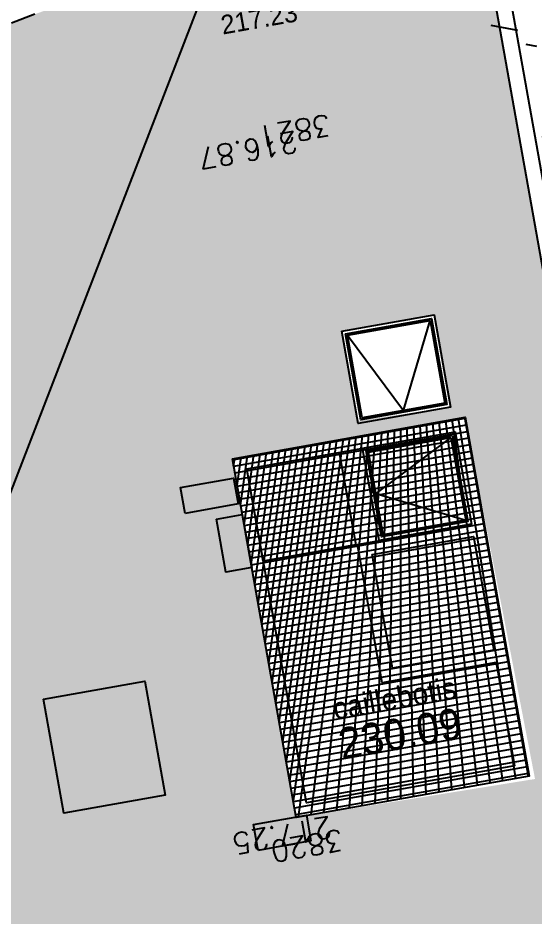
# Model space of a CAD drawing. Extents: x -2313930 to 3286427, y -3858277 to 2572692.
# Drawn here: x 384449 to 392714, y -305391 to -291011 of the extents above; entities that cross this region are included whole.
import ezdxf
from ezdxf.enums import TextEntityAlignment as Align
from ezdxf.lldxf.tags import DXFTag

# ---------------------------------------------------------------- set-up
doc = ezdxf.new("R2010")
doc.units = 0
doc.layers.add('_GAZELEC-RESERVATION 2', color=132, linetype='Continuous', lineweight=18)
doc.layers.add('Fond topo - P', color=252, linetype='Continuous', lineweight=50)
for name, color, linetype in [('EDF_SSL', 252, 'Texte-Electricite'), ('Fond topo - Z_500', 252, 'Continuous'), ('prlm-VRD', 2, 'Continuous'), ('SA - bât A-B', 252, 'Continuous'), ('SA - CAB-réso', 252, 'Continuous'), ('SA - couvre sol', 252, 'Continuous'), ('SA - pouzzolane', 252, 'Continuous')]:
    doc.layers.add(name, color=color, linetype=linetype)
for name, color, linetype, plot in [('Fond topo - N', 252, 'Continuous', False), ('Fond topo - NCACHE', 252, 'Continuous', False), ('Fond topo - ZCACHE', 252, 'Continuous', False)]:
    doc.layers.add(name, color=color, linetype=linetype, plot=plot)
doc.styles.add('Arial', font='arial.ttf')
doc.styles.add('Lignes', font='arial.ttf', dxfattribs={"height": 0.35})
doc.styles.add('SIMPLEX', font='simplex_.ttf', dxfattribs={"height": 1.25})
tags = doc.linetypes.add('Style de ligne -27', pattern=[0.0656167957931757, 0.0218722652643919, -0.0437445305287838]).pattern_tags.tags
tags[6:7] = [DXFTag(74, 4), DXFTag(75, 0), DXFTag(340, '0'), DXFTag(46, 0.0), DXFTag(50, 0.0), DXFTag(44, 0.0), DXFTag(45, 0.0)]
tags[4:5] = [DXFTag(74, 4), DXFTag(75, 0), DXFTag(340, '0'), DXFTag(46, 0.0), DXFTag(50, 0.0), DXFTag(44, 0.0), DXFTag(45, 0.0)]
tags = doc.linetypes.add('Texte-BT', pattern='A,5,-0.25,["BT",Lignes,S=1,R=0,X=0,Y=-0.18],-1.25', length=6.5).pattern_tags.tags
tags[15:16] = [DXFTag(74, 4), DXFTag(75, 0), DXFTag(340, '0'), DXFTag(46, 0.0), DXFTag(50, 0.0), DXFTag(44, 0.0), DXFTag(45, 0.0)]
tags[4:5] = [DXFTag(74, 4), DXFTag(75, 0), DXFTag(340, '0'), DXFTag(46, 0.0), DXFTag(50, 0.0), DXFTag(44, 0.0), DXFTag(45, 0.0)]
tags = doc.linetypes.add('Texte-Electricite', pattern='A,5,-0.25,["ELEC",Lignes,S=1,R=0,X=0,Y=-0.18],-1.25', length=6.5).pattern_tags.tags
tags[15:16] = [DXFTag(74, 4), DXFTag(75, 0), DXFTag(340, '0'), DXFTag(46, 0.0), DXFTag(50, 0.0), DXFTag(44, 0.0), DXFTag(45, 0.0)]
tags[4:5] = [DXFTag(74, 4), DXFTag(75, 0), DXFTag(340, '0'), DXFTag(46, 0.0), DXFTag(50, 0.0), DXFTag(44, 0.0), DXFTag(45, 0.0)]

# ---------------------------------------------------------------- blocks, each defined once
blk = doc.blocks.new('PTOPO')
at = {"layer": 'Fond topo - NCACHE', "style": 'SIMPLEX'}
blk.add_attdef('MAT', text='', height=0.34, dxfattribs=at).set_placement((0.09999999986030161, -0.09999999962747097), align=Align.TOP_LEFT)
at = {"layer": 'Fond topo - ZCACHE', "style": 'SIMPLEX'}
blk.add_attdef('ALT', (0.09999999986030161, 0.09999999962747097), '', height=0.34, dxfattribs=at)
blk = doc.blocks.new('A$C1F970F0F')
at = {"layer": 'SA - bât A-B'}
h = blk.add_hatch(dxfattribs=at)
h.set_pattern_fill('H_CERAMIQUE', color=256, scale=295.2755928, angle=-10.72360141139323, style=0, pattern_type=2)
h.set_pattern_definition([(349.2763985886067, (-277130161.1279894, -473864756.7787022), (-2.093302813485856, -11.05353270492525), [])])
h.paths.add_polyline_path([(-8710.906338723305, 4250.268894913754), (-8338.769361387542, 4316.586904186884), (-8236.492199063521, 3742.668681362515), (-8608.629176422162, 3676.350672093718)])
h = blk.add_hatch(dxfattribs=at)
h.set_pattern_fill('H_CERAMIQUE-1', color=256, scale=295.2755928, angle=-10.72360141139323, style=0, pattern_type=2)
h.set_pattern_definition([(259.2763985886068, (-277130161.1279894, -473864756.7787022), (11.05353270492525, -2.093302813485858), [])])
h.paths.add_polyline_path([(-8710.906338723305, 4250.268894913754), (-8338.769361387542, 4316.586904186884), (-8236.492199063521, 3742.668681362515), (-8608.629176422162, 3676.350672093718)])
at = {"layer": 'SA - couvre sol'}
h = blk.add_hatch(dxfattribs=at)
h.set_pattern_fill('PELOUSE6', color=256, scale=20.0000003, angle=-10.72360141139323, style=0, pattern_type=2)
h.set_pattern_definition([(349.2763985886067, (-277130161.1279894, -473864756.7787022), (22.32856350872324, 117.9043497231417), [37.5000005625, -202.5000030375]), (79.27639858860677, (-277130147.3110734, -473864759.3953308), (-235.8086994462835, 44.65712701744649), [15.000000225, -105.000001575]), (79.27639858860677, (-277130138.0997961, -473864761.1397498), (-235.8086994462835, 44.65712701744649), [15.000000225, -105.000001575]), (79.27639858860677, (-277130142.7054347, -473864760.2675403), (-235.8086994462835, 44.65712701744649), [18.75000028125, -101.25000151875]), (112.9664661186067, (-277130151.916716, -473864758.5231205), (-191.1515722884832, 280.4658259369293), [12.00000018, -420.7461593111922]), (45.58633105860677, (-277130133.4941673, -473864762.0119574), (22.32856353476547, 117.9043498154048), [12.00000018, -420.7461593111923]), (45.58633105860677, (-277130124.2828801, -473864763.7563783), (22.32856353476547, 117.9043498154048), [26.00000039, -406.6661590999923]), (112.9664661186067, (-277130161.1279894, -473864756.7787022), (-191.1515722884832, 280.4658259369293), [26.00000039, -406.6661590999922]), (349.2763985886067, (-277130073.3609553, -473864750.4999832), (22.32856350872324, 117.9043497231417), [44.42455106636825, -195.5754525336318]), (349.2763985886067, (-277130085.1249766, -473864728.4255323), (22.32856350872324, 117.9043497231417), [82.81008944215131, -56.09585564143782, 43.07431864611476, -58.01973967029608]), (349.2763985886067, (-277130096.7337571, -473864706.3804808), (22.32856350872324, 117.9043497231417), [119.4799495921992, -46.28746189431191, 29.47870124218051, -44.75389087130835]), (349.2763985886067, (-277130108.4191755, -473864684.3209158), (22.32856350872324, 117.9043497231417), [100.4611429069171, -139.5388606930829]), (349.2763985886067, (-277130104.5097786, -473864665.2146754), (22.32856350872324, 117.9043497231417), [65.56973938354608, -174.4302642164539])])
h.paths.add_polyline_path([(-8187.889763293932, 4547.641702687437), (-8286.812640686418, 5102.737686282786), (-8108.568252776558, 5137.591420702947), (-8009.852544643516, 4579.395247864797)])
at = {"layer": 'SA - pouzzolane'}
h = blk.add_hatch(dxfattribs=at)
h.set_pattern_fill('GRANULATS3', color=256, scale=99.99999999999999, angle=-10.72360141139323, style=0, pattern_type=2)
h.set_pattern_definition([(349.2763985886067, (1566334396.510018, -579968905.3710737), (116.8607592736427, 79.6464873173181), [4.999999999999999, -4.999999999999999, 9.999999999999998, -79.99999999999999]), (349.2763985886067, (1566334358.138925, -579968893.0155385), (116.8607592736427, 79.6464873173181), [25, -74.99999999999999]), (349.2763985886067, (1566334354.156601, -579968887.1725004), (116.8607592736427, 79.6464873173181), [25, -74.99999999999999]), (349.2763985886067, (1566334403.022516, -579968870.9823055), (116.8607592736427, 79.6464873173181), [4.999999999999999, -94.99999999999999]), (349.2763985886067, (1566334355.756418, -579968851.8533757), (116.8607592736427, 79.6464873173181), [15, -84.99999999999999]), (349.2763985886067, (1566334356.686774, -579968846.9406939), (116.8607592736427, 79.6464873173181), [15, -84.99999999999999]), (349.2763985886067, (1566334416.569305, -579968853.1922948), (116.8607592736427, 79.6464873173181), [30, -69.99999999999999]), (349.2763985886067, (1566334412.58698, -579968847.3492565), (116.8607592736427, 79.6464873173181), [30, -69.99999999999999]), (349.2763985886067, (1566334389.884288, -579968832.8721105), (116.8607592736427, 79.6464873173181), [9.999999999999998, -89.99999999999999]), (349.2763985886067, (1566334395.727326, -579968828.8897862), (116.8607592736427, 79.6464873173181), [4.999999999999999, -94.99999999999999]), (349.2763985886067, (1566334353.373909, -579968810.6912124), (116.8607592736427, 79.6464873173181), [4.999999999999999, -4.999999999999999, 4.999999999999999, -84.99999999999999]), (79.27639858860677, (1566334349.652482, -579968830.3419373), (-79.64648731731808, 116.8607592736427), [15, -84.99999999999999]), (79.27639858860677, (1566334348.052666, -579968865.6610618), (-79.64648731731808, 116.8607592736427), [4.999999999999999, -9.999999999999998, 4.999999999999999, -9.999999999999998, 20, -49.99999999999999]), (79.27639858860677, (1566334369.04231, -579968808.569602), (-79.64648731731808, 116.8607592736427), [4.999999999999999, -94.99999999999999]), (79.27639858860677, (1566334375.407142, -579968855.5748026), (-79.64648731731808, 116.8607592736427), [4.999999999999999, -94.99999999999999]), (79.27639858860677, (1566334384.971607, -579968831.9417535), (-79.64648731731808, 116.8607592736427), [4.999999999999999, -94.99999999999999]), (79.27639858860677, (1566334384.563045, -579968887.8419601), (-79.64648731731808, 116.8607592736427), [9.999999999999998, -89.99999999999999]), (79.27639858860677, (1566334388.545369, -579968893.6849979), (-79.64648731731808, 116.8607592736427), [15, -84.99999999999999]), (79.27639858860677, (1566334404.622332, -579968835.6631806), (-79.64648731731808, 116.8607592736427), [9.999999999999998, -4.999999999999999, 9.999999999999998, -74.99999999999999]), (79.27639858860677, (1566334403.952872, -579968866.0696244), (-79.64648731731808, 116.8607592736427), [20, -79.99999999999999]), (79.27639858860677, (1566334408.865554, -579968866.9999814), (-79.64648731731808, 116.8607592736427), [9.999999999999998, -89.99999999999999]), (79.27639858860677, (1566334412.178418, -579968903.2494636), (-79.64648731731808, 116.8607592736427), [20, -79.99999999999999]), (79.27639858860677, (1566334417.091099, -579968904.1798201), (-79.64648731731808, 116.8607592736427), [15, -84.99999999999999]), (34.27639858860676, (1566334378.720007, -579968891.8242844), (18.60713597325343, 98.25362326955934), [7.071066999999998, -134.35028923]), (34.27639858860676, (1566334398.109834, -579968870.0519489), (18.60713597325343, 98.25362326955934), [7.071066999999998, -134.35028923]), (34.27639858860676, (1566334410.726267, -579968857.1746192), (18.60713597325343, 98.25362326955934), [7.071066999999998, -134.35028923]), (34.27639858860676, (1566334343.809444, -579968834.3242615), (18.60713597325343, 98.25362326955934), [7.071066999999998, -134.35028923]), (34.27639858860676, (1566334357.356233, -579968816.5342503), (18.60713597325343, 98.25362326955934), [7.071066999999998, -134.35028923]), (34.27639858860676, (1566334391.336439, -579968878.9469545), (18.60713597325343, 98.25362326955934), [14.1421, -127.2792562]), (34.27639858860676, (1566334413.25644, -579968816.942813), (18.60713597325343, 98.25362326955934), [14.1421, -127.2792562]), (124.2763985886068, (1566334390.66698, -579968909.3533983), (-98.25362326955934, 18.60713597325343), [14.1421, -127.2792562]), (124.2763985886068, (1566334396.510018, -579968905.3710737), (-98.25362326955934, 18.60713597325343), [14.1421, -127.2792562]), (124.2763985886068, (1566334415.899845, -579968883.5987384), (-98.25362326955934, 18.60713597325343), [14.1421, -127.2792562]), (124.2763985886068, (1566334407.674299, -579968846.4188998), (-98.25362326955934, 18.60713597325343), [14.1421, -127.2792562]), (124.2763985886068, (1566334412.58698, -579968847.3492565), (-98.25362326955934, 18.60713597325343), [14.1421, -127.2792562]), (124.2763985886068, (1566334387.354114, -579968873.1039164), (-98.25362326955934, 18.60713597325343), [21.21319999999999, -120.2081562]), (124.2763985886068, (1566334420.812526, -579968884.529095), (-98.25362326955934, 18.60713597325343), [21.21319999999999, -120.2081562]), (124.2763985886068, (1566334386.423759, -579968878.0165975), (-98.25362326955934, 18.60713597325343), [28.28426999999999, -113.1370862]), (124.2763985886068, (1566334353.373909, -579968810.6912124), (-98.25362326955934, 18.60713597325343), [28.28426999999999, -113.1370862]), (124.2763985886068, (1566334352.443552, -579968815.6038935), (-98.25362326955934, 18.60713597325343), [28.28426999999999, -113.1370862]), (124.2763985886068, (1566334347.122309, -579968870.573743), (-98.25362326955934, 18.60713597325343), [7.071066999999998, -134.35028923]), (124.2763985886068, (1566334351.774093, -579968846.0103371), (-98.25362326955934, 18.60713597325343), [7.071066999999998, -134.35028923]), (15.84144978860676, (1566334401.422699, -579968906.3014305), (98.25362322038048, -18.60713601425497), [11.180339, -212.426458]), (15.84144978860676, (1566334387.354114, -579968873.1039164), (98.25362322038048, -18.60713601425497), [11.180339, -212.426458]), (15.84144978860676, (1566334419.882169, -579968889.4417765), (98.25362322038048, -18.60713601425497), [22.36068, -201.2461177]), (15.84144978860676, (1566334420.812526, -579968884.529095), (98.25362322038048, -18.60713601425497), [22.36068, -201.2461177]), (52.71134740860677, (1566334400.640008, -579968829.8201425), (18.60713586383586, 98.25362338541537), [11.17999999999999, -111.7999999999999, 22.35999999999999, -78.26679773999996]), (52.71134740860677, (1566334344.070342, -579968859.8180242), (18.60713586383586, 98.25362338541537), [11.18033899999999, -212.4264579999999]), (52.71134740860677, (1566334351.365531, -579968901.9105439), (18.60713586383586, 98.25362338541537), [11.18033899999999, -212.4264579999999]), (52.71134740860677, (1566334348.983023, -579968860.7483809), (18.60713586383586, 98.25362338541537), [11.18033899999999, -212.4264579999999]), (52.71134740860677, (1566334406.483046, -579968825.8378183), (18.60713586383586, 98.25362338541537), [11.18033899999999, -212.4264579999999]), (52.71134740860677, (1566334400.640008, -579968829.8201425), (18.60713586383586, 98.25362338541537), [11.18033899999999, -212.4264579999999]), (52.71134740860677, (1566334376.337499, -579968850.6621213), (18.60713586383586, 98.25362338541537), [22.36067999999999, -201.2461176999998]), (52.71134740860677, (1566334371.424818, -579968849.7317643), (18.60713586383586, 98.25362338541537), [22.36067999999999, -201.2461176999998]), (105.8414497886067, (1566334356.686774, -579968846.9406939), (18.60713601425497, 98.25362322038048), [11.180339, -212.426458]), (105.8414497886067, (1566334353.226244, -579968892.0851816), (18.60713601425497, 98.25362322038048), [22.36068, -201.2461177]), (105.8414497886067, (1566334354.156601, -579968887.1725004), (18.60713601425497, 98.25362322038048), [22.36068, -201.2461177]), (142.7113474086068, (1566334385.901964, -579968827.0290724), (-98.25362338541537, 18.60713586383589), [22.36067999999999, -201.2461177]), (142.7113474086068, (1566334395.727326, -579968828.8897862), (-98.25362338541537, 18.60713586383589), [33.54101959999998, -190.0657781])])
h.paths.add_polyline_path([(-8227.01561759797, 3737.921970028881), (-8608.629176422162, 3676.350672093718), (-8710.906338723305, 4250.268894913754), (-8338.769361387542, 4316.586904186884)], flags=16)
edge = h.paths.add_edge_path()
edge.add_line((-8077.550420688362, 2206.704044172183), (-8618.496143292887, 2110.303717207159))
edge.add_line((-8618.496143292887, 2110.303717207159), (-8665.0497846271, 2365.526736932683))
edge.add_line((-8665.049784627097, 2365.526736932683), (-9372.508085088, 2239.919204763752))
edge.add_line((-9372.508085088002, 2239.919204763752), (-9326.911429360862, 1984.058062024129))
edge.add_line((-9326.911429360862, 1984.058062024129), (-10066.37407550757, 1852.27946008155))
edge.add_line((-10066.37407550757, 1852.27946008155), (-9954.496884283193, 2817.428171378946))
edge.add_line((-9954.496884283193, 2817.428171378946), (-9588.872092792588, 2884.043586671438))
edge.add_line((-9588.872092792586, 2884.043586671438), (-9706.071961552761, 3541.699107062782))
edge.add_line((-9706.071961552761, 3541.699107062782), (-9868.676745587163, 3512.704087239571))
edge.add_line((-9868.676745587163, 3512.704087239571), (-9836.516297918568, 3771.491983810542))
edge.add_line((-9836.516297918568, 3771.491983810542), (-9444.63026670932, 3841.335956347627))
edge.add_line((-9444.630266709319, 3841.335956347628), (-9570.456778183388, 4547.816036243914))
edge.add_arc((-8644.745261165266, 3881.822133039172), 1140.390148960382, 123.19444017101321, 144.2672491886968, ccw=False)
edge.add_arc((-8627.918880026316, 3890.71939353054), 1142.314128409439, 104.11344255979509, 124.1450562793064, ccw=False)
edge.add_line((-8906.463673960438, 4998.552578488322), (-8312.503018193787, 5104.401474696298))
edge.add_line((-8312.503018193787, 5104.401474696298), (-8208.115884912808, 4518.643357879995))
edge.add_line((-8208.115884912806, 4518.643357879995), (-7224.761958924259, 4693.885482933878))
edge.add_line((-7224.761958924259, 4693.885482933878), (-6988.438265731197, 3367.77835702927))
edge.add_line((-6988.438265731197, 3367.778357029269), (-8244.044860961932, 3140.971199241873))
edge.add_line((-8244.04486096193, 3140.971199241873), (-8077.550420688361, 2206.704044172182))
h.paths.add_polyline_path([(-8361.968048038472, 4332.76779950922), (-8388.284717683899, 4480.441198992844), (-8535.958117048807, 4454.124529348632), (-8512.475619722924, 4310.52157949489)], flags=16)
at = {"layer": 'EDF_SSL', "linetype": 'Texte-BT', "elevation": 9.999999999999998e-08, "flags": 128}
blk.add_lwpolyline([(-10355.65903211059, 43.80952892260893), (-10201.4030772041, 1251.685514822027), (-8720.280241838846, 5090.654580446419), (-8647.88838211094, 5140.669551381001), (-5813.541010319846, 5655.541528388557), (-5754.775129047494, 5632.363405789478), (-5714.151306698284, 5669.525972244278), (-2796.400100172239, 6190.043639552574), (-2733.176347276875, 6173.938624268192), (-2724.610103663505, 6234.621653891018), (-576.9868819294611, 8573.42365167172), (-522.7757441125186, 8575.296708000737), (1439.543237064798, 9649.961943709872), (1486.297190266059, 9780.607536286585), (3247.574149104787, 10693.56387743918), (3311.706751861017, 10686.95005152967), (3338.557006230488, 10734.01793882097), (5093.795445683761, 11622.80777854973), (5197.512327865115, 11601.77622754824)], dxfattribs=at)
at = {"layer": 'SA - bât A-B', "linetype": 'Style de ligne -27', "ltscale": 2.539999961853027}
for p, q in [((-8437.208303432193, 4327.485379342073), (-8394.757076513815, 4471.161728664315)), ((-8526.678646756152, 4447.652170454417), (-8437.208303432193, 4327.485379342073)), ((-8361.422628443424, 4284.108756025563), (-8481.589419519894, 4194.6384127659)), ((-8481.589419519894, 4194.6384127659), (-8337.913070260734, 4152.187185764683))]:
    blk.add_line(p, q, dxfattribs=at)
at = {"layer": 'SA - bât A-B', "linetype": 'Continuous', "ltscale": 2.539999961853027}
blk.add_line((-8325.131313672522, 4126.062155341184), (-8292.674087152356, 3943.931625720796), dxfattribs=at)
at = {"layer": 'SA - bât A-B', "ltscale": 2.539999961853027, "elevation": 9.999999999999998e-08, "flags": 128}
for points in [[(-8187.889763293932, 4547.641702687437), (-8292.276896557583, 5133.399819595246)], [(-9026.390796503083, 4961.376539049297), (-9063.92729569897, 4946.706295197108)], [(-8208.115884912806, 4518.643357879995), (-8312.503018193787, 5104.401474696298)]]:
    blk.add_lwpolyline(points, dxfattribs=at)
at = {"layer": 'SA - bât A-B', "linetype": 'Continuous', "ltscale": 2.539999961853027, "elevation": 9.999999999999998e-08, "flags": 128}
for points in [[(-8535.958117048807, 4454.124529348632), (-8388.284717683899, 4480.441198992844), (-8361.968048038472, 4332.76779950922), (-8509.641447477557, 4306.451129973842)], [(-8530.158448150129, 4450.079305093624), (-8392.32994193336, 4474.641529998325), (-8367.76771701133, 4336.813023873063), (-8505.59622313659, 4312.250798951032)], [(-8526.678646756152, 4447.652170454417), (-8394.757076513815, 4471.161728664315), (-8371.247518422633, 4339.240158420764), (-8503.169088538805, 4315.730600376548)], [(-8710.906338723305, 4250.268894913754), (-8338.769361387542, 4316.586904186884), (-8236.492199063521, 3742.668681362515), (-8608.629176422162, 3676.350672093718)], [(-8354.950269522002, 4293.388226336763), (-8328.633599859244, 4145.714826944645), (-8476.306999315659, 4119.398157317762), (-8502.623668961087, 4267.071556801385)], [(-8358.99549384564, 4287.588557451078), (-8334.43326884943, 4149.760051216982), (-8472.261774974691, 4125.197826294951), (-8496.823999988228, 4263.026332437542)], [(-8361.422628443424, 4284.108756025563), (-8337.913070260734, 4152.187185764683), (-8469.834640376906, 4128.677627720467), (-8493.344198594254, 4260.599197798336)], [(-8687.707662946257, 4234.087997480044), (-8540.034263472511, 4260.404667198433), (-8513.717593827083, 4112.731267714809), (-8661.3909932835, 4086.414598087926)], [(-8786.219239328317, 4162.746879852104), (-8793.58790684548, 4204.095431725798), (-8708.9218244686, 4219.183655632223), (-8701.553156951437, 4177.835103758529)], [(-8736.29799586425, 4153.359683981766), (-8694.949443990556, 4160.728351498929), (-8679.861220047042, 4076.062269067631), (-8721.209771920736, 4068.693601550468)], [(-8487.572062298277, 4097.113809825299), (-8325.131325679129, 4126.062153254748), (-8292.674091249992, 3943.931624980199), (-8455.114827869138, 3914.983281550749)], [(-9012.946228774337, 3865.432497921163), (-8850.627950069646, 3894.467696641968), (-8818.026605761619, 3712.213249698076), (-8980.34488448364, 3683.178050885765)], [(-8669.877337314254, 3623.749463053259), (-8677.24600473991, 3665.098014909624), (-8592.579922437208, 3680.186238924884), (-8585.211254920045, 3638.837687051189)]]:
    blk.add_lwpolyline(points, close=True, dxfattribs=at)
at = {"layer": 'SA - bât A-B', "ltscale": 2.539999961853027, "elevation": 9.999999999999998e-08, "flags": 128}
blk.add_lwpolyline([(-8710.906338723305, 4250.268894913754), (-8338.769361387542, 4316.586904186884), (-8236.492199063521, 3742.668681362515), (-8608.629176422162, 3676.350672093718)], close=True, dxfattribs=at)
at = {"layer": 'SA - bât A-B', "linetype": 'Continuous', "ltscale": 2.539999961853027, "elevation": 9.999999999999998e-08, "flags": 128}
for points in [[(-8289.17181124954, 3924.278949240179), (-8259.6908748579, 3758.84957870472), (-8592.448279126926, 3699.549348015476), (-8687.707662946257, 4234.087997480044), (-8354.95025866545, 4293.388228356632), (-8328.633589020023, 4145.714828873008)], [(-8289.17181124954, 3924.278949240179), (-8471.302342358227, 3891.821719115572), (-8510.764124804537, 4113.257600960929), (-8328.633589649515, 4145.714831930636)]]:
    blk.add_lwpolyline(points, dxfattribs=at)
at = {"layer": 'SA - CAB-réso', "elevation": 9.999999999999998e-08, "flags": 128}
blk.add_lwpolyline([(-8720.280241838846, 5090.654580446419), (-8967.107928525764, 5054.313798785892, 0.3269754714030297), (-9917.934155812582, 3919.637557831694, 0.4844824129915977), (-9810.964974430823, 3830.921426024067), (-9261.539274274834, 3927.025863833313)], format="xyb", dxfattribs=at)
at = {"layer": 'Fond topo - P', "ltscale": 2}
ref = blk.add_blockref('PTOPO', (-8539.411057433243, 4759.778616088372), dxfattribs=dict(at, xscale=99.99999999999994, yscale=99.99999999999994, zscale=99.99999999999994, rotation=190.0656205306617))
ref.add_attrib('MAT', '3821', dxfattribs={"layer": 'Fond topo - N', "color": 0, "ltscale": 2, "height": 33.99999999999999, "rotation": 190.0656204987762, "style": 'SIMPLEX'}).set_placement((-8551.004899299804, 4767.876938655719), align=Align.TOP_LEFT)
ref.add_attrib('ALT', '216.87', (-8609.910411114057, 4774.27916858422), dxfattribs={"layer": 'Fond topo - Z_500', "color": 0, "ltscale": 2, "height": 33.99999999999999, "rotation": 190.0656204987762, "style": 'SIMPLEX'})
ref = blk.add_blockref('PTOPO', (-8519.546068073783, 3616.455278057093), dxfattribs=dict(at, xscale=99.99999999999994, yscale=99.99999999999994, zscale=99.99999999999994, rotation=190.0656205306617))
ref.add_attrib('MAT', '3820', dxfattribs={"layer": 'Fond topo - N', "color": 0, "ltscale": 2, "height": 33.99999999999999, "rotation": 190.0656204987762, "style": 'SIMPLEX'}).set_placement((-8531.139909905683, 3624.553600807451), align=Align.TOP_LEFT)
ref.add_attrib('ALT', '217.25', (-8555.00717164909, 3678.317932159315), dxfattribs={"layer": 'Fond topo - Z_500', "color": 0, "ltscale": 2, "height": 33.99999999999999, "rotation": 190.0656204987762, "style": 'SIMPLEX'})
at = {"layer": 'SA - bât A-B', "style": 'Arial'}
for s, height, rotation, width, p in [('217.23', 30.3030599, 10.06521972151299, 0.9545000195503235, (-8726.331606915674, 4928.586806616713)), ('caillebotis', 34.99999999999999, 10.10452419321967, 0.9273999929428101, (-8546.764349680592, 3832.369721199017)), ('230.09', 49.99999999999999, 10.10452419321967, 0.9273999929428101, (-8535.934621610084, 3768.758110060446))]:
    blk.add_text(s, height=height, rotation=rotation, dxfattribs=dict(at, width=width)).set_placement(p)

msp = doc.modelspace()

# ---------------------------------------------------------------- linework, layer by layer
at = {"layer": '_GAZELEC-RESERVATION 2'}
msp.add_circle((486248.4803309143, -227485.9628347494), 2800178.148749841, dxfattribs=at)

# ---------------------------------------------------------------- block references
at = {"layer": 'prlm-VRD', "xscale": 10, "yscale": 10, "zscale": 10}
msp.add_blockref('A$C1F970F0F', (474984.297679401, -340562.691042779), dxfattribs=at)

doc.saveas('drawing.dxf')
